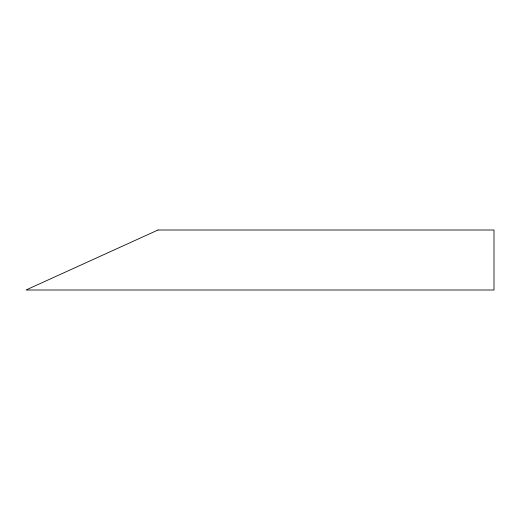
<?xml version="1.0" encoding="UTF-8"?>
<svg xmlns="http://www.w3.org/2000/svg" width="520" height="520" viewBox="0 0 520 520"><rect width="100%" height="100%" fill="white"/><g stroke="black" fill="none" stroke-linecap="round" stroke-linejoin="round"><path stroke-width="0.78" d="M158.002 230.003L26 289.998L494 289.998L494 230.003L158.002 230.003"/></g></svg>
